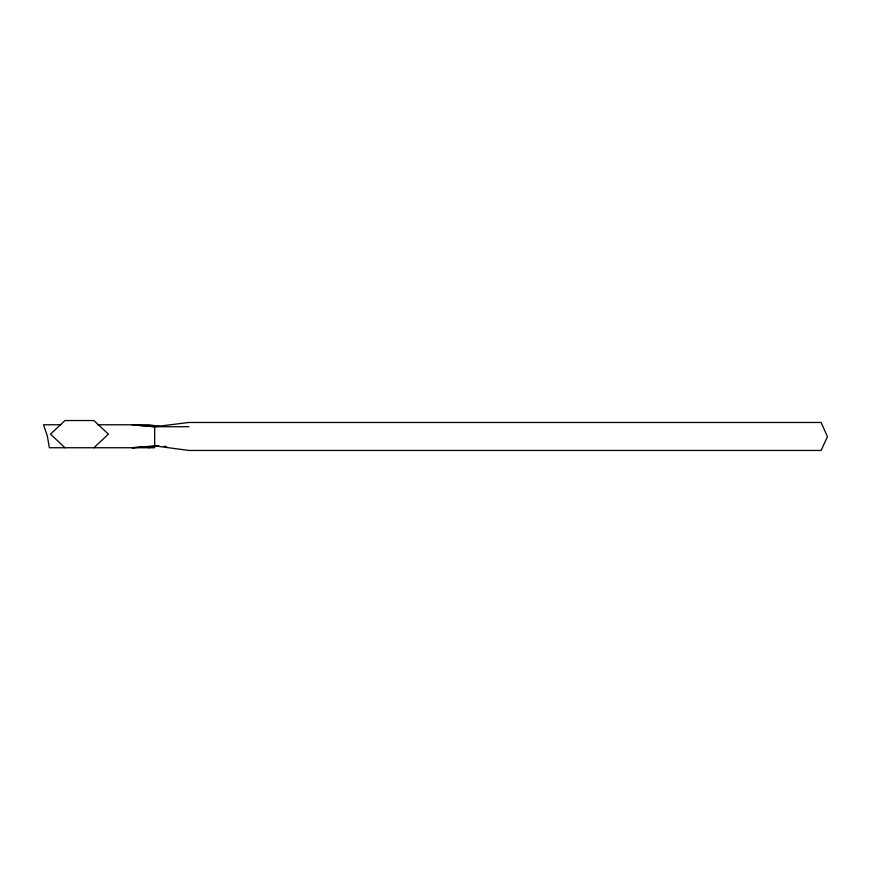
<?xml version="1.0" encoding="UTF-8"?>
<svg xmlns="http://www.w3.org/2000/svg" width="871" height="871" viewBox="0 0 871 871"><rect width="100%" height="100%" fill="white"/><g stroke="black" fill="none" stroke-linecap="round" stroke-linejoin="round"><path stroke-width="1.31" d="M93.916 447.748L108.385 434.139L93.916 420.541L64.966 420.541L50.485 434.139L64.966 447.748M148.614 447.748L158.849 445.876M154.679 426.834L132.022 424.776L154.679 426.714L189.007 422.468L821.113 422.468L827.45 436.709L821.113 450.459L189.007 450.459L154.679 445.876L132.022 447.748L158.642 446.104M61.014 424.776L43.55 424.776L47.382 436.262L49.364 447.748L154.679 447.748M97.465 424.776L148.614 424.776L160.122 426.442M189.007 426.714L154.679 426.714L154.679 445.876M163.922 446.388L166.568 446.54"/></g></svg>
